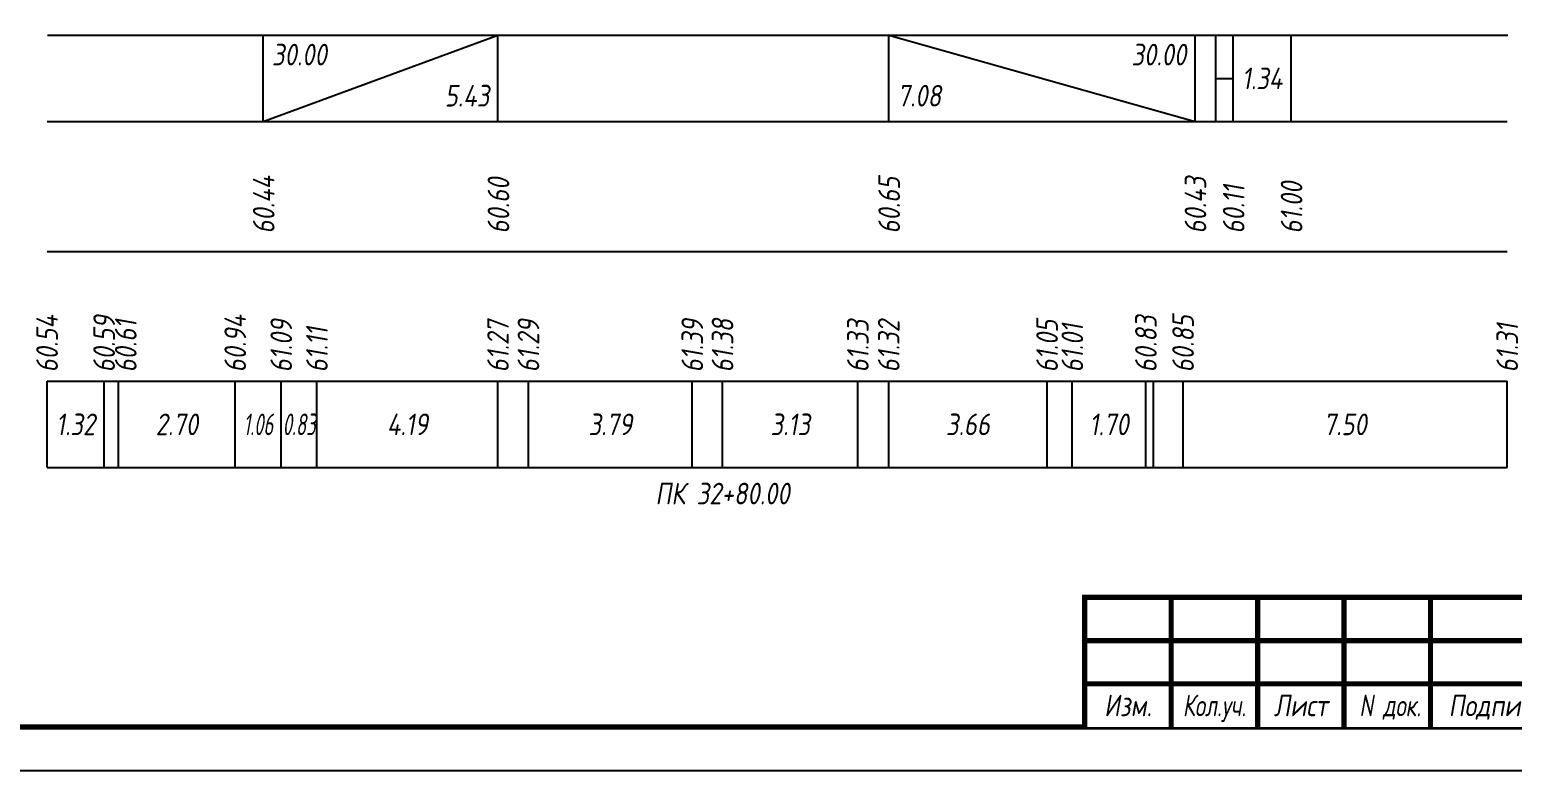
# Model space of a CAD drawing. Extents: x -717 to 1451, y -133302 to 233.
# Drawn here: x 77.9 to 249.4, y -51333.4 to -51247.8 of the extents above; entities that cross this region are included whole.
import ezdxf
from ezdxf.enums import TextEntityAlignment as Align

# ---------------------------------------------------------------- set-up
doc = ezdxf.new("R2010")
doc.units = 0
for name, color, linetype in [('Зарамочное оформление', 7, 'Continuous'), ('Код_510', 7, 'Continuous'), ('Код_516', 1, 'Continuous'), ('Подписи поперечников', 7, 'Continuous'), ('Таблица', 7, 'Continuous')]:
    doc.layers.add(name, color=color, linetype=linetype)
doc.styles.add('М', font='romand.shx', dxfattribs={"width": 0.8, "oblique": 10, "height": 2.5})

# ---------------------------------------------------------------- blocks, each defined once
blk = doc.blocks.new('Штамп')
at = {"linetype": 'Continuous'}
blk.add_wipeout([(199.95, -411.25), (384.95, -411.25), (384.95, -426.25), (199.95, -426.25)], dxfattribs=at).dxf.layer = 'Зарамочное оформление'
at = {"layer": 'Зарамочное оформление', "linetype": 'Continuous', "lineweight": -3, "const_width": 0.6, "flags": 128}
for points in [[(199.95, -426.25), (199.95, -411.25), (384.95, -411.25)], [(209.95, -411.25), (209.95, -426.25)], [(219.95, -411.25), (219.95, -426.25)], [(229.95, -411.25), (229.95, -426.25)], [(239.95, -411.25), (239.95, -426.25)], [(199.95, -416.25), (264.95, -416.25)], [(199.95, -421.25), (264.95, -421.25)]]:
    blk.add_lwpolyline(points, dxfattribs=at)
at = {"layer": 'Зарамочное оформление', "linetype": 'Continuous', "style": 'М', "oblique": 10}
for s, width, p in [('Изм.', 0.8, (204.95, -423.75)), ('Кол.уч.', 0.7, (214.95, -423.75)), ('Лист', 0.8, (224.95, -423.75)), ('N док.', 0.7, (235.28, -423.75)), ('Подпись', 0.8, (247.45, -423.75))]:
    blk.add_text(s, height=2.5, dxfattribs=dict(at, width=width)).set_placement(p, align=Align.MIDDLE_CENTER)
blk = doc.blocks.new('шифр')
blk.add_blockref('Штамп', (0, -50962))

msp = doc.modelspace()

# ---------------------------------------------------------------- linework, layer by layer
at = {"flags": 128}
msp.add_lwpolyline([(-30.054, -51333.421), (389.946, -51333.421), (389.946, -51036.421), (-30.054, -51036.421)], close=True, dxfattribs=at)
at = {"const_width": 0.6, "flags": 128}
msp.add_lwpolyline([(-10.054, -51328.421), (384.946, -51328.421), (384.946, -51041.421), (-10.054, -51041.421)], close=True, dxfattribs=at)
at = {"layer": 'Код_510'}
for p, q in [((79.946, -51298.421), (79.946, -51288.421)), ((86.544, -51298.421), (86.544, -51288.421)), ((88.208, -51298.421), (88.208, -51288.421)), ((101.704, -51298.421), (101.704, -51288.421)), ((107.027, -51298.421), (107.027, -51288.421)), ((111.155, -51298.421), (111.155, -51288.421)), ((132.095, -51298.421), (132.095, -51288.421)), ((135.615, -51298.421), (135.615, -51288.421)), ((154.566, -51298.421), (154.566, -51288.421)), ((158.067, -51298.421), (158.067, -51288.421)), ((173.715, -51298.421), (173.715, -51288.421)), ((177.287, -51298.421), (177.287, -51288.421)), ((195.601, -51298.421), (195.601, -51288.421)), ((198.52, -51298.421), (198.52, -51288.421)), ((207.033, -51298.421), (207.033, -51288.421)), ((207.926, -51298.421), (207.926, -51288.421)), ((211.329, -51298.421), (211.329, -51288.421)), ((248.823, -51298.421), (248.823, -51288.421))]:
    msp.add_line(p, q, dxfattribs=at)
at = {"layer": 'Код_516'}
for p, q in [((104.946, -51258.421), (104.946, -51248.421)), ((104.946, -51258.421), (132.095, -51248.421)), ((132.095, -51258.421), (132.095, -51248.421)), ((177.287, -51258.421), (177.287, -51248.421)), ((177.287, -51248.421), (212.709, -51258.421)), ((212.709, -51258.421), (212.709, -51248.421)), ((215.127, -51258.421), (215.127, -51248.421)), ((217.127, -51258.421), (217.127, -51248.421)), ((223.823, -51258.421), (223.823, -51248.421)), ((215.127, -51253.421), (217.127, -51253.421))]:
    msp.add_line(p, q, dxfattribs=at)
at = {"layer": 'Таблица'}
for p, q in [((80, -51248.421), (248.878, -51248.421)), ((79.946, -51258.421), (248.823, -51258.421)), ((79.946, -51273.421), (248.823, -51273.421)), ((79.946, -51288.421), (248.823, -51288.421)), ((79.946, -51298.421), (248.823, -51298.421))]:
    msp.add_line(p, q, dxfattribs=at)

# ---------------------------------------------------------------- texts
at = {"layer": 'Код_510', "style": 'М', "oblique": 10, "width": 0.8}
for s, p in [('60.85', (211.329, -51287.421)), ('60.54', (79.946, -51287.421)), ('60.59', (86.544, -51287.421)), ('60.61', (89.044, -51287.421)), ('60.94', (101.704, -51287.421)), ('61.09', (107.027, -51287.421)), ('61.11', (111.155, -51287.421)), ('61.27', (132.095, -51287.421)), ('61.29', (135.615, -51287.421)), ('61.39', (154.566, -51287.421)), ('61.38', (158.067, -51287.421)), ('61.33', (173.715, -51287.421)), ('61.32', (177.287, -51287.421)), ('61.05', (195.601, -51287.421)), ('61.01', (198.52, -51287.421)), ('60.83', (207.033, -51287.421)), ('61.31', (248.823, -51287.421))]:
    msp.add_text(s, height=2.5, rotation=90, dxfattribs=at).set_placement(p, align=Align.MIDDLE_LEFT)
at = {"layer": 'Код_510', "style": 'М', "oblique": 10}
for s, width, p in [('1.32', 0.8, (83.245, -51293.421)), ('2.70', 0.8, (94.956, -51293.421)), ('1.06', 0.6, (104.366, -51293.421)), ('0.83', 0.6, (109.091, -51293.421)), ('4.19', 0.8, (121.625, -51293.421)), ('3.79', 0.8, (145.091, -51293.421)), ('3.13', 0.8, (165.891, -51293.421)), ('3.66', 0.8, (186.444, -51293.421)), ('1.70', 0.8, (202.776, -51293.421)), ('7.50', 0.8, (230.076, -51293.421))]:
    msp.add_text(s, height=2.5, dxfattribs=dict(at, width=width)).set_placement(p, align=Align.MIDDLE_CENTER)
at = {"layer": 'Код_516', "style": 'М', "oblique": 10, "width": 0.8}
msp.add_text('30.00', height=2.5, dxfattribs=at).set_placement((105.946, -51249.421), align=Align.TOP_LEFT)
msp.add_text('30.00', height=2.5, dxfattribs=at).set_placement((211.709, -51249.421), align=Align.TOP_RIGHT)
msp.add_text('1.34', height=2.5, dxfattribs=at).set_placement((220.475, -51253.421), align=Align.MIDDLE_CENTER)
msp.add_text('5.43', height=2.5, dxfattribs=at).set_placement((131.095, -51257.421), align=Align.BOTTOM_RIGHT)
msp.add_text('7.08', height=2.5, dxfattribs=at).set_placement((178.287, -51257.421), align=Align.BOTTOM_LEFT)
for s, p in [('60.44', (105, -51271.371)), ('60.60', (132.149, -51271.371)), ('60.65', (177.341, -51271.371)), ('60.43', (212.763, -51271.371)), ('60.11', (217.182, -51271.371)), ('61.00', (223.878, -51271.371))]:
    msp.add_text(s, height=2.5, rotation=90, dxfattribs=at).set_placement(p, align=Align.MIDDLE_LEFT)
at = {"layer": 'Подписи поперечников', "style": 'М', "oblique": 10, "width": 0.8}
msp.add_text('ПК 32+80.00', height=2.5, dxfattribs=at).set_placement((158.067, -51303.421), align=Align.BOTTOM_CENTER)

# ---------------------------------------------------------------- next in the draw order: block references
msp.add_blockref('шифр', (0, 59.829))

doc.saveas('drawing.dxf')
